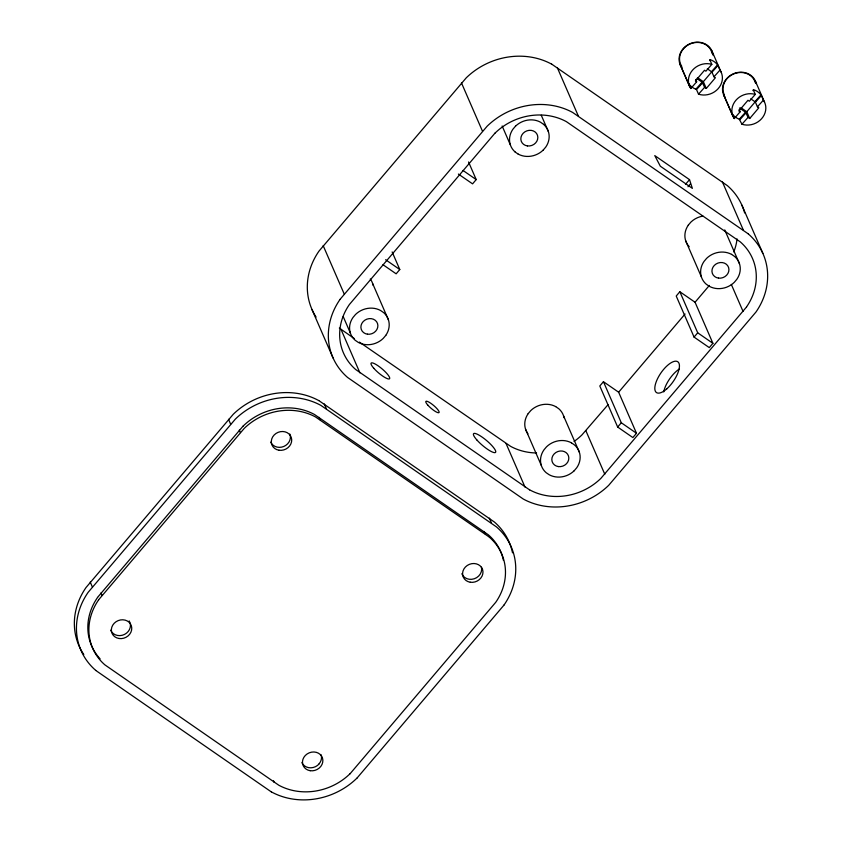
<?xml version="1.0" encoding="UTF-8"?>
<svg xmlns="http://www.w3.org/2000/svg" width="842" height="842" viewBox="0 0 842 842"><rect width="100%" height="100%" fill="white"/><g stroke="black" fill="none" stroke-linecap="round" stroke-linejoin="round"><path stroke-width="1.26" d="M551.678 64.16A69.044 61.403 -23.5 0 0 466.236 77.843L318.992 251.105A69.044 61.403 -23.5 0 0 316.087 317.076M318.729 400.56A69.044 61.403 -23.5 0 0 233.276 414.253L86.042 587.506A69.044 61.403 -23.5 0 0 83.79 654.487M504.063 604.945A69.033 61.403 -23.5 0 0 496.517 526.934L320.844 405.36A69.044 61.403 -23.5 0 0 235.381 419.084L88.136 592.336A69.044 61.403 -23.5 0 0 95.714 670.369M97.525 597.431L243.243 425.915M98.577 599.851L244.285 428.336A57.572 51.204 -23.5 0 1 315.518 416.958L489.465 537.217M340 299.415L487.213 126.132A69.044 61.403 -23.5 0 1 572.686 112.47L748.422 233.981M385.815 335.358L383.205 338.421A20.155 17.924 -23.5 0 1 358.282 342.399L355.166 340.263A20.155 17.924 -23.5 0 1 352.977 317.497L355.566 314.434A20.155 17.924 -23.5 0 1 380.5 310.456L383.605 312.582A20.155 17.924 -23.5 0 1 385.794 335.348M528.155 413.654L530.755 410.591A20.155 17.924 -23.5 0 1 555.688 406.602M688.261 225.182L690.861 222.12A20.145 17.924 -23.5 0 1 702.944 216.099M504.095 604.966L356.882 778.24M529.629 489.844A57.572 51.204 -23.5 0 0 600.83 478.435L746.57 306.951M392.14 251.937L399.792 269.535L396.15 273.818L382.973 264.704M468.552 161.98L476.204 179.588L472.572 183.861L458.385 174.052M707.333 68.791L711.848 71.97L714.005 76.79L715.395 77.748L706.291 88.452L703.354 81.685L711.627 71.959M732.393 114.08L732.435 114.133A17.293 15.377 -23.5 0 0 739.308 119.206L741.949 124.227A17.293 15.377 -23.5 0 0 761.6 118.722A17.293 15.377 -23.5 0 0 763.389 100.145L761.4 95.556L755.411 102.187L757.442 106.829L758.821 107.787L749.727 118.501L746.791 111.733L755.884 101.029M685.472 184.398L689.514 179.641L654.771 155.602L660.328 166.211L692.366 188.366L689.514 179.641M687.988 186.735L690.408 183.872M603.44 381.7L599.799 385.973L617.66 427.041L632.858 437.556L636.499 433.283L618.638 392.214L603.44 381.7L621.291 422.758L636.499 433.283M679.852 291.742L676.221 296.026L694.071 337.095L709.28 347.609L712.911 343.325L695.06 302.257L679.852 291.742L697.713 332.811L712.911 343.325M574.034 441.461A57.572 51.204 -23.5 0 0 581.917 434.946L608.145 404.57M618.638 392.214L685.051 314.034M695.06 302.257L709.353 285.427M617.66 427.041L621.291 422.758M694.071 337.095L697.713 332.811M709.532 60.571L710.28 59.698A17.293 15.377 -23.5 0 1 717.542 64.834L717.91 65.402M688.83 83.926L690.819 88.515L696.671 81.8L695.671 79.506M709.848 59.771L711.837 64.36L705.901 71.181L704.533 70.233L695.439 80.937L696.671 81.8M752.958 90.61L753.716 89.747A17.293 15.377 -23.5 0 1 760.979 94.883L761.347 95.451M732.256 113.975L734.256 118.564L740.107 111.839L739.108 109.544M753.274 89.81L755.274 94.399L749.338 101.229L747.97 100.282L738.866 110.986L740.107 111.839M689.03 84.126L688.945 84.011A17.293 15.377 -23.5 0 0 695.881 89.168L702.102 82.179L704.638 87.305L706.291 88.452M711.511 71.686L717.542 64.834M702.638 82.716L696.523 89.589L698.513 94.178A17.293 15.377 -23.5 0 0 718.163 88.673A17.293 15.377 -23.5 0 0 719.963 70.107L717.963 65.508L712.006 72.201M698.513 94.178L704.638 87.305M714.005 76.79L719.963 70.107M739.308 119.206L745.538 112.218L748.075 117.354L749.727 118.501M750.769 98.84L754.906 101.703L760.979 94.883M739.95 119.638L746.075 112.765M741.949 124.227L748.075 117.354M757.442 106.829L763.389 100.145M495.107 132.994L349.398 304.509A57.572 51.204 -23.5 0 0 355.713 369.543L529.597 489.876M515.514 126.153L512.915 129.215A20.155 17.924 -23.5 0 0 515.136 151.981M543.164 150.139L545.763 147.076A20.155 17.924 -23.5 0 0 543.543 124.321M574.149 470.804L576.749 467.742A20.155 17.924 -23.5 0 0 574.539 444.986L571.444 442.829M350.04 773.798L495.749 602.283A57.572 51.204 -23.5 0 0 489.434 537.259M695.881 89.168L696.439 89.484M551.699 64.129L727.414 185.672A69.033 61.403 -23.5 0 1 744.644 212.931M731.561 254.358L734.666 256.505A20.155 17.924 -23.5 0 1 736.855 279.27L734.266 282.344A20.155 17.924 -23.5 0 1 709.332 286.322L706.217 284.186A20.155 17.924 -23.5 0 1 704.038 261.42L706.617 258.357A20.155 17.924 -23.5 0 1 731.551 254.379M518.219 154.139L515.115 151.992M555.688 406.591L558.793 408.738A20.155 17.924 -23.5 0 1 564.056 417.706M359.418 342.105L510.694 446.397A57.572 51.204 -23.5 0 0 536.564 452.985M318.75 400.529L494.454 522.072A69.033 61.403 -23.5 0 1 512.515 552.794M503.442 560.414A57.572 51.204 -23.5 0 0 488.381 534.838L314.498 414.496A57.572 51.204 -23.5 0 0 243.275 425.947M98.619 599.872A57.572 51.204 -23.5 0 0 104.903 664.875L278.786 785.218A57.572 51.204 -23.5 0 0 350.009 773.766M271.387 791.943L95.683 670.4M697.429 77.59L703.354 81.685M740.865 107.639L746.791 111.733M697.029 78.664L702.102 82.179M739.455 108.008L745.538 112.218M463.026 170.473L476.204 179.588M385.604 259.715L399.792 269.535M339.326 328.064L354.219 338.505M543.553 124.311L540.448 122.164A20.155 17.924 -23.5 0 0 515.536 126.174M723.499 94.451L733.161 116.659L723.815 95.167M680.073 64.402L689.735 86.621L680.378 65.118M755.179 80.611L764.525 102.114M711.743 50.573L721.099 72.065M741.876 205.101L762.884 253.421M722.31 181.714L743.318 230.034M724.751 229.898L739.497 263.799M731.33 284.449L743.076 311.477M685.63 240.665L701.386 276.902M557.257 67.549L578.265 115.859M541.269 115.238L548.384 131.594M502.148 125.995L510.284 144.698M461.469 82.895L482.477 131.205M585.895 430.767L604.798 474.246M563.624 416.022L579.38 452.259M525.524 429.136L541.28 465.363M506.074 443.555L524.976 487.034M489.349 518.114L491.444 522.956M484.171 531.513L485.224 533.933M372.68 283.638L388.436 319.876M323.191 245.664L344.199 293.974M343.22 316.613L350.335 332.979M341.021 329.38L359.923 372.859M312.066 309.73L333.074 358.039M324.296 403.95L326.401 408.78M319.118 417.348L320.171 419.758M239.296 430.136L240.349 432.546M228.519 419.295L230.613 424.126M273.461 780.755L274.155 782.365M101.019 592.905L102.071 595.315M90.231 582.064L92.336 586.895M356.861 778.218A69.033 61.403 -23.5 0 1 271.408 791.912M100.103 658.833A57.572 51.204 -23.5 0 1 97.567 597.452M289.837 434.072A10.378 9.273 -22.8 0 1 283.817 446.449A10.378 9.273 -22.8 0 1 270.735 442.155M129.163 620.933A10.378 9.283 -22.7 0 1 124.553 634.405A10.378 9.283 -22.7 0 1 110.691 630.226M321.065 754.758A10.378 9.178 -24.1 0 1 319.129 763.757M319.202 763.82A10.378 9.273 -22.8 0 1 301.889 762.631M481.445 567.161A10.378 9.283 -22.7 0 1 474.257 578.77A10.378 9.283 -22.7 0 1 461.826 573.749M340.031 299.436A69.044 61.403 -23.5 0 0 347.578 377.448L523.25 499.022A69.033 61.403 -23.5 0 0 608.724 485.297L755.958 312.045A69.033 61.403 -23.5 0 0 748.391 234.013M495.138 133.025A57.572 51.204 -23.5 0 1 566.34 121.616L740.286 241.886A57.572 51.204 -23.5 0 1 746.528 306.93M737.055 238.917A57.572 51.204 -23.5 0 1 733.792 251.947M543.153 150.129A20.155 17.924 -23.5 0 1 518.23 154.118M370.291 279.007A20.155 17.924 -23.5 0 1 373.111 285.312M689.166 246.674A20.145 17.924 -23.5 0 1 688.282 225.193M574.139 470.794A20.155 17.924 -23.5 0 1 549.226 474.783L546.111 472.657A20.155 17.924 -23.5 0 1 543.932 449.891L546.511 446.828A20.155 17.924 -23.5 0 1 571.444 442.839M527.913 433.767A20.145 17.924 -23.5 0 1 528.166 413.654M663.738 391.919A18.724 7.494 -55.3 0 1 679.42 368.964M734.256 118.564A17.293 15.377 -23.5 0 1 735.95 100.219A17.293 15.377 -23.5 0 1 755.274 94.399M725.415 97.767A17.293 15.377 -23.5 0 1 732.982 73.959A17.293 15.377 -23.5 0 1 756.19 83.59M724.467 95.157A16.714 14.861 -23.5 0 1 734.014 73.791A16.714 14.861 -23.5 0 1 755.369 82.863M690.819 88.515A17.293 15.377 -23.5 0 1 692.524 70.17A17.293 15.377 -23.5 0 1 711.837 64.36M681.988 67.718A17.293 15.377 -23.5 0 1 690.377 43.552A17.293 15.377 -23.5 0 1 712.995 55.13M681.778 66.36A16.714 14.861 -23.5 0 1 690.198 43.9A16.714 14.861 -23.5 0 1 712.111 53.53M279.039 450.238A10.388 9.241 -23.5 0 0 291.321 437.556A10.388 9.241 -23.5 0 0 274.155 434.988A10.388 9.241 -23.5 0 0 279.039 450.238M119.101 638.51A10.378 9.23 -23.5 0 0 131.363 625.827A10.378 9.23 -23.5 0 0 114.207 623.269A10.378 9.23 -23.5 0 0 119.101 638.51M310.203 770.704A10.378 9.23 -23.5 0 0 322.475 758.032A10.378 9.23 -23.5 0 0 305.32 755.463A10.378 9.23 -23.5 0 0 310.203 770.704M470.31 582.243A10.388 9.241 -23.5 0 0 482.582 569.56A10.388 9.241 -23.5 0 0 465.426 566.992A10.388 9.241 -23.5 0 0 470.31 582.243M666.78 388.867A18.724 7.494 -55.3 0 0 677.957 361.881A18.724 7.494 -55.3 0 0 656.644 380.7A18.724 7.494 -55.3 0 0 666.78 388.867M558.393 466.584A8.641 7.683 -23.5 0 0 568.466 455.901A8.641 7.683 -23.5 0 0 554.131 453.954A8.641 7.683 -23.5 0 0 558.393 466.584M718.51 278.113A8.641 7.683 -23.5 0 0 728.572 267.44A8.641 7.683 -23.5 0 0 714.237 265.493A8.641 7.683 -23.5 0 0 718.51 278.113M367.459 334.19A8.641 7.683 -23.5 0 0 377.521 323.517A8.641 7.683 -23.5 0 0 363.186 321.57A8.641 7.683 -23.5 0 0 367.459 334.19M527.408 145.919A8.641 7.683 -23.5 0 0 537.47 135.236A8.641 7.683 -23.5 0 0 523.135 133.289A8.641 7.683 -23.5 0 0 527.408 145.919M476.856 439.956A14.409 3.179 40.3 0 0 495.433 452.47A14.409 3.179 40.3 0 0 481.456 436.64A14.409 3.179 40.3 0 0 476.856 439.956M427.831 405.139A8.641 1.905 40.3 0 0 438.977 412.643A8.641 1.905 40.3 0 0 430.588 403.15A8.641 1.905 40.3 0 0 427.831 405.139M373.848 368.333A12.104 2.673 40.3 0 0 389.457 378.847A12.104 2.673 40.3 0 0 377.711 365.554A12.104 2.673 40.3 0 0 373.848 368.333"/></g></svg>
